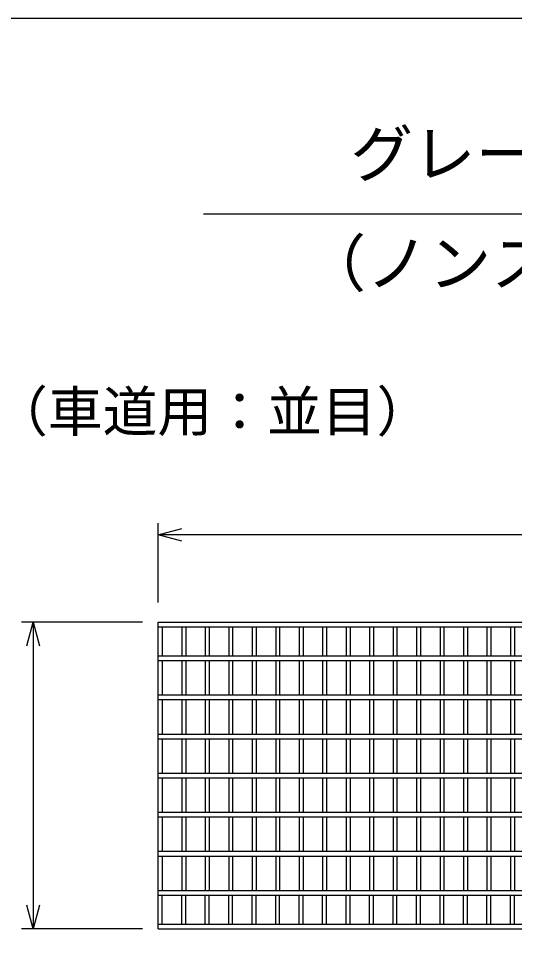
# Model space of a CAD drawing. Units: millimetres, scale not verified. Extents: x -16800 to 16800, y -5940 to 5940.
# Drawn here: x -3448 to -2814, y 2531 to 3708 of the extents above; entities that cross this region are included whole.
import ezdxf
from ezdxf.enums import TextEntityAlignment as Align

# ---------------------------------------------------------------- set-up
doc = ezdxf.new("R2010")
doc.units = ezdxf.units.MM
doc.header["$LTSCALE"] = 20
for name, color, linetype, lineweight in [('0-0_DIM', 7, 'Continuous', 25), ('0-2_HATCH', 6, 'Continuous', 25), ('0-6_TXT', 7, 'Continuous', 25)]:
    doc.layers.add(name, color=color, linetype=linetype, lineweight=lineweight)
doc.styles.add('ＭＳ ゴシック', font='')
doc.styles.get('ＭＳ ゴシック').set_extended_font_data('MS Gothic')

msp = doc.modelspace()

# ---------------------------------------------------------------- linework, layer by layer
at = {"layer": '0-0_DIM'}
for p, q in [((-3269.54, 2961.14), (-3269.54, 3062.73)), ((-2274.54, 3047.73), (-3269.54, 3047.73)), ((-3289.54, 2935.92), (-3444.54, 2935.92)), ((-3429.54, 2935.92), (-3429.54, 2543.92)), ((-3289.54, 2543.92), (-3444.54, 2543.92))]:
    msp.add_line(p, q, dxfattribs=at)
for points in [[(-3239.54, 3039.69), (-3269.54, 3047.73), (-3239.54, 3055.77)], [(-3437.58, 2905.92), (-3429.54, 2935.92), (-3421.5, 2905.92)], [(-3421.5, 2573.92), (-3429.54, 2543.92), (-3437.58, 2573.92)]]:
    msp.add_lwpolyline(points, dxfattribs=at)
at = {"layer": '0-2_HATCH'}
for p, q in [((-3269.54, 2935.92), (-2274.54, 2935.92)), ((-3269.54, 2543.92), (-3269.54, 2935.92)), ((-3269.54, 2929.92), (-2274.54, 2929.92)), ((-3264.54, 2929.92), (-3264.54, 2892.92)), ((-3239.54, 2929.92), (-3239.54, 2892.92)), ((-3234.54, 2929.92), (-3234.54, 2892.92)), ((-3209.54, 2929.92), (-3209.54, 2892.92)), ((-3204.54, 2929.92), (-3204.54, 2892.92)), ((-3179.54, 2929.92), (-3179.54, 2892.92)), ((-3174.54, 2929.92), (-3174.54, 2892.92)), ((-3149.54, 2929.92), (-3149.54, 2892.92)), ((-3144.54, 2929.92), (-3144.54, 2892.92)), ((-3119.54, 2929.92), (-3119.54, 2892.92)), ((-3114.54, 2929.92), (-3114.54, 2892.92)), ((-3089.54, 2929.92), (-3089.54, 2892.92)), ((-3084.54, 2929.92), (-3084.54, 2892.92)), ((-3059.54, 2929.92), (-3059.54, 2892.92)), ((-3054.54, 2929.92), (-3054.54, 2892.92)), ((-3029.54, 2929.92), (-3029.54, 2892.92)), ((-3024.54, 2929.92), (-3024.54, 2892.92)), ((-2999.54, 2929.92), (-2999.54, 2892.92)), ((-2994.54, 2929.92), (-2994.54, 2892.92)), ((-2969.54, 2929.92), (-2969.54, 2892.92)), ((-2964.54, 2929.92), (-2964.54, 2892.92)), ((-2939.54, 2929.92), (-2939.54, 2892.92)), ((-2934.54, 2929.92), (-2934.54, 2892.92)), ((-2909.54, 2929.92), (-2909.54, 2892.92)), ((-2904.54, 2929.92), (-2904.54, 2892.92)), ((-2879.54, 2929.92), (-2879.54, 2892.92)), ((-2874.54, 2929.92), (-2874.54, 2892.92)), ((-2849.54, 2929.92), (-2849.54, 2892.92)), ((-2844.54, 2929.92), (-2844.54, 2892.92)), ((-2819.54, 2929.92), (-2819.54, 2892.92)), ((-2814.54, 2929.92), (-2814.54, 2892.92)), ((-3269.54, 2892.92), (-2274.54, 2892.92)), ((-3269.54, 2886.92), (-2274.54, 2886.92)), ((-3264.54, 2886.92), (-3264.54, 2842.92)), ((-3239.54, 2886.92), (-3239.54, 2842.92)), ((-3234.54, 2886.92), (-3234.54, 2842.92)), ((-3209.54, 2886.92), (-3209.54, 2842.92)), ((-3204.54, 2886.92), (-3204.54, 2842.92)), ((-3179.54, 2886.92), (-3179.54, 2842.92)), ((-3174.54, 2886.92), (-3174.54, 2842.92)), ((-3149.54, 2886.92), (-3149.54, 2842.92)), ((-3144.54, 2886.92), (-3144.54, 2842.92)), ((-3119.54, 2886.92), (-3119.54, 2842.92)), ((-3114.54, 2886.92), (-3114.54, 2842.92)), ((-3089.54, 2886.92), (-3089.54, 2842.92)), ((-3084.54, 2886.92), (-3084.54, 2842.92)), ((-3059.54, 2886.92), (-3059.54, 2842.92)), ((-3054.54, 2886.92), (-3054.54, 2842.92)), ((-3029.54, 2886.92), (-3029.54, 2842.92)), ((-3024.54, 2886.92), (-3024.54, 2842.92)), ((-2999.54, 2886.92), (-2999.54, 2842.92)), ((-2994.54, 2886.92), (-2994.54, 2842.92)), ((-2969.54, 2886.92), (-2969.54, 2842.92)), ((-2964.54, 2886.92), (-2964.54, 2842.92)), ((-2939.54, 2886.92), (-2939.54, 2842.92)), ((-2934.54, 2886.92), (-2934.54, 2842.92)), ((-2909.54, 2886.92), (-2909.54, 2842.92)), ((-2904.54, 2886.92), (-2904.54, 2842.92)), ((-2879.54, 2886.92), (-2879.54, 2842.92)), ((-2874.54, 2886.92), (-2874.54, 2842.92)), ((-2849.54, 2886.92), (-2849.54, 2842.92)), ((-2844.54, 2886.92), (-2844.54, 2842.92)), ((-2819.54, 2886.92), (-2819.54, 2842.92)), ((-2814.54, 2886.92), (-2814.54, 2842.92)), ((-3269.54, 2842.92), (-2274.54, 2842.92)), ((-3269.54, 2836.92), (-2274.54, 2836.92)), ((-3264.54, 2836.92), (-3264.54, 2792.92)), ((-3239.54, 2836.92), (-3239.54, 2792.92)), ((-3234.54, 2836.92), (-3234.54, 2792.92)), ((-3209.54, 2836.92), (-3209.54, 2792.92)), ((-3204.54, 2836.92), (-3204.54, 2792.92)), ((-3179.54, 2836.92), (-3179.54, 2792.92)), ((-3174.54, 2836.92), (-3174.54, 2792.92)), ((-3149.54, 2836.92), (-3149.54, 2792.92)), ((-3144.54, 2836.92), (-3144.54, 2792.92)), ((-3119.54, 2836.92), (-3119.54, 2792.92)), ((-3114.54, 2836.92), (-3114.54, 2792.92)), ((-3089.54, 2836.92), (-3089.54, 2792.92)), ((-3084.54, 2836.92), (-3084.54, 2792.92)), ((-3059.54, 2836.92), (-3059.54, 2792.92)), ((-3054.54, 2836.92), (-3054.54, 2792.92)), ((-3029.54, 2836.92), (-3029.54, 2792.92)), ((-3024.54, 2836.92), (-3024.54, 2792.92)), ((-2999.54, 2836.92), (-2999.54, 2792.92)), ((-2994.54, 2836.92), (-2994.54, 2792.92)), ((-2969.54, 2836.92), (-2969.54, 2792.92)), ((-2964.54, 2836.92), (-2964.54, 2792.92)), ((-2939.54, 2836.92), (-2939.54, 2792.92)), ((-2934.54, 2836.92), (-2934.54, 2792.92)), ((-2909.54, 2836.92), (-2909.54, 2792.92)), ((-2904.54, 2836.92), (-2904.54, 2792.92)), ((-2879.54, 2836.92), (-2879.54, 2792.92)), ((-2874.54, 2836.92), (-2874.54, 2792.92)), ((-2849.54, 2836.92), (-2849.54, 2792.92)), ((-2844.54, 2836.92), (-2844.54, 2792.92)), ((-2819.54, 2836.92), (-2819.54, 2792.92)), ((-2814.54, 2836.92), (-2814.54, 2792.92)), ((-3269.54, 2792.92), (-2274.54, 2792.92)), ((-3269.54, 2786.92), (-2274.54, 2786.92)), ((-3264.54, 2786.92), (-3264.54, 2742.92)), ((-3239.54, 2786.92), (-3239.54, 2742.92)), ((-3234.54, 2786.92), (-3234.54, 2742.92)), ((-3209.54, 2786.92), (-3209.54, 2742.92)), ((-3204.54, 2786.92), (-3204.54, 2742.92)), ((-3179.54, 2786.92), (-3179.54, 2742.92)), ((-3174.54, 2786.92), (-3174.54, 2742.92)), ((-3149.54, 2786.92), (-3149.54, 2742.92)), ((-3144.54, 2786.92), (-3144.54, 2742.92)), ((-3119.54, 2786.92), (-3119.54, 2742.92)), ((-3114.54, 2786.92), (-3114.54, 2742.92)), ((-3089.54, 2786.92), (-3089.54, 2742.92)), ((-3084.54, 2786.92), (-3084.54, 2742.92)), ((-3059.54, 2786.92), (-3059.54, 2742.92)), ((-3054.54, 2786.92), (-3054.54, 2742.92)), ((-3029.54, 2786.92), (-3029.54, 2742.92)), ((-3024.54, 2786.92), (-3024.54, 2742.92)), ((-2999.54, 2786.92), (-2999.54, 2742.92)), ((-2994.54, 2786.92), (-2994.54, 2742.92)), ((-2969.54, 2786.92), (-2969.54, 2742.92)), ((-2964.54, 2786.92), (-2964.54, 2742.92)), ((-2939.54, 2786.92), (-2939.54, 2742.92)), ((-2934.54, 2786.92), (-2934.54, 2742.92)), ((-2909.54, 2786.92), (-2909.54, 2742.92)), ((-2904.54, 2786.92), (-2904.54, 2742.92)), ((-2879.54, 2786.92), (-2879.54, 2742.92)), ((-2874.54, 2786.92), (-2874.54, 2742.92)), ((-2849.54, 2786.92), (-2849.54, 2742.92)), ((-2844.54, 2786.92), (-2844.54, 2742.92)), ((-2819.54, 2786.92), (-2819.54, 2742.92)), ((-2814.54, 2786.92), (-2814.54, 2742.92)), ((-3269.54, 2742.92), (-2274.54, 2742.92)), ((-3269.54, 2736.92), (-2274.54, 2736.92)), ((-3264.54, 2736.92), (-3264.54, 2692.92)), ((-3239.54, 2736.92), (-3239.54, 2692.92)), ((-3234.54, 2736.92), (-3234.54, 2692.92)), ((-3209.54, 2736.92), (-3209.54, 2692.92)), ((-3204.54, 2736.92), (-3204.54, 2692.92)), ((-3179.54, 2736.92), (-3179.54, 2692.92)), ((-3174.54, 2736.92), (-3174.54, 2692.92)), ((-3149.54, 2736.92), (-3149.54, 2692.92)), ((-3144.54, 2736.92), (-3144.54, 2692.92)), ((-3119.54, 2736.92), (-3119.54, 2692.92)), ((-3114.54, 2736.92), (-3114.54, 2692.92)), ((-3089.54, 2736.92), (-3089.54, 2692.92)), ((-3084.54, 2736.92), (-3084.54, 2692.92)), ((-3059.54, 2736.92), (-3059.54, 2692.92)), ((-3054.54, 2736.92), (-3054.54, 2692.92)), ((-3029.54, 2736.92), (-3029.54, 2692.92)), ((-3024.54, 2736.92), (-3024.54, 2692.92)), ((-2999.54, 2736.92), (-2999.54, 2692.92)), ((-2994.54, 2736.92), (-2994.54, 2692.92)), ((-2969.54, 2736.92), (-2969.54, 2692.92)), ((-2964.54, 2736.92), (-2964.54, 2692.92)), ((-2939.54, 2736.92), (-2939.54, 2692.92)), ((-2934.54, 2736.92), (-2934.54, 2692.92)), ((-2909.54, 2736.92), (-2909.54, 2692.92)), ((-2904.54, 2736.92), (-2904.54, 2692.92)), ((-2879.54, 2736.92), (-2879.54, 2692.92)), ((-2874.54, 2736.92), (-2874.54, 2692.92)), ((-2849.54, 2736.92), (-2849.54, 2692.92)), ((-2844.54, 2736.92), (-2844.54, 2692.92)), ((-2819.54, 2736.92), (-2819.54, 2692.92)), ((-2814.54, 2736.92), (-2814.54, 2692.92)), ((-3269.54, 2692.92), (-2274.54, 2692.92)), ((-3269.54, 2686.92), (-2274.54, 2686.92)), ((-3264.54, 2686.92), (-3264.54, 2642.92)), ((-3239.54, 2686.92), (-3239.54, 2642.92)), ((-3234.54, 2686.92), (-3234.54, 2642.92)), ((-3209.54, 2686.92), (-3209.54, 2642.92)), ((-3204.54, 2686.92), (-3204.54, 2642.92)), ((-3179.54, 2686.92), (-3179.54, 2642.92)), ((-3174.54, 2686.92), (-3174.54, 2642.92)), ((-3149.54, 2686.92), (-3149.54, 2642.92)), ((-3144.54, 2686.92), (-3144.54, 2642.92)), ((-3119.54, 2686.92), (-3119.54, 2642.92)), ((-3114.54, 2686.92), (-3114.54, 2642.92)), ((-3089.54, 2686.92), (-3089.54, 2642.92)), ((-3084.54, 2686.92), (-3084.54, 2642.92)), ((-3059.54, 2686.92), (-3059.54, 2642.92)), ((-3054.54, 2686.92), (-3054.54, 2642.92)), ((-3029.54, 2686.92), (-3029.54, 2642.92)), ((-3024.54, 2686.92), (-3024.54, 2642.92)), ((-2999.54, 2686.92), (-2999.54, 2642.92)), ((-2994.54, 2686.92), (-2994.54, 2642.92)), ((-2969.54, 2686.92), (-2969.54, 2642.92)), ((-2964.54, 2686.92), (-2964.54, 2642.92)), ((-2939.54, 2686.92), (-2939.54, 2642.92)), ((-2934.54, 2686.92), (-2934.54, 2642.92)), ((-2909.54, 2686.92), (-2909.54, 2642.92)), ((-2904.54, 2686.92), (-2904.54, 2642.92)), ((-2879.54, 2686.92), (-2879.54, 2642.92)), ((-2874.54, 2686.92), (-2874.54, 2642.92)), ((-2849.54, 2686.92), (-2849.54, 2642.92)), ((-2844.54, 2686.92), (-2844.54, 2642.92)), ((-2819.54, 2686.92), (-2819.54, 2642.92)), ((-2814.54, 2686.92), (-2814.54, 2642.92)), ((-3269.54, 2642.92), (-2274.54, 2642.92)), ((-3269.54, 2636.92), (-2274.54, 2636.92)), ((-3264.54, 2636.92), (-3264.54, 2592.92)), ((-3239.54, 2636.92), (-3239.54, 2592.92)), ((-3234.54, 2636.92), (-3234.54, 2592.92)), ((-3209.54, 2636.92), (-3209.54, 2592.92)), ((-3204.54, 2636.92), (-3204.54, 2592.92)), ((-3179.54, 2636.92), (-3179.54, 2592.92)), ((-3174.54, 2636.92), (-3174.54, 2592.92)), ((-3149.54, 2636.92), (-3149.54, 2592.92)), ((-3144.54, 2636.92), (-3144.54, 2592.92)), ((-3119.54, 2636.92), (-3119.54, 2592.92)), ((-3114.54, 2636.92), (-3114.54, 2592.92)), ((-3089.54, 2636.92), (-3089.54, 2592.92)), ((-3084.54, 2636.92), (-3084.54, 2592.92)), ((-3059.54, 2636.92), (-3059.54, 2592.92)), ((-3054.54, 2636.92), (-3054.54, 2592.92)), ((-3029.54, 2636.92), (-3029.54, 2592.92)), ((-3024.54, 2636.92), (-3024.54, 2592.92)), ((-2999.54, 2636.92), (-2999.54, 2592.92)), ((-2994.54, 2636.92), (-2994.54, 2592.92)), ((-2969.54, 2636.92), (-2969.54, 2592.92)), ((-2964.54, 2636.92), (-2964.54, 2592.92)), ((-2939.54, 2636.92), (-2939.54, 2592.92)), ((-2934.54, 2636.92), (-2934.54, 2592.92)), ((-2909.54, 2636.92), (-2909.54, 2592.92)), ((-2904.54, 2636.92), (-2904.54, 2592.92)), ((-2879.54, 2636.92), (-2879.54, 2592.92)), ((-2874.54, 2636.92), (-2874.54, 2592.92)), ((-2849.54, 2636.92), (-2849.54, 2592.92)), ((-2844.54, 2636.92), (-2844.54, 2592.92)), ((-2819.54, 2636.92), (-2819.54, 2592.92)), ((-2814.54, 2636.92), (-2814.54, 2592.92)), ((-3269.54, 2592.92), (-2274.54, 2592.92)), ((-3269.54, 2586.92), (-2274.54, 2586.92)), ((-3264.54, 2549.92), (-3264.54, 2586.92)), ((-3239.54, 2549.92), (-3239.54, 2586.92)), ((-3234.54, 2549.92), (-3234.54, 2586.92)), ((-3209.54, 2549.92), (-3209.54, 2586.92)), ((-3204.54, 2549.92), (-3204.54, 2586.92)), ((-3179.54, 2549.92), (-3179.54, 2586.92)), ((-3174.54, 2549.92), (-3174.54, 2586.92)), ((-3149.54, 2549.92), (-3149.54, 2586.92)), ((-3144.54, 2549.92), (-3144.54, 2586.92)), ((-3119.54, 2549.92), (-3119.54, 2586.92)), ((-3114.54, 2549.92), (-3114.54, 2586.92)), ((-3089.54, 2549.92), (-3089.54, 2586.92)), ((-3084.54, 2549.92), (-3084.54, 2586.92)), ((-3059.54, 2549.92), (-3059.54, 2586.92)), ((-3054.54, 2549.92), (-3054.54, 2586.92)), ((-3029.54, 2549.92), (-3029.54, 2586.92)), ((-3024.54, 2549.92), (-3024.54, 2586.92)), ((-2999.54, 2549.92), (-2999.54, 2586.92)), ((-2994.54, 2549.92), (-2994.54, 2586.92)), ((-2969.54, 2549.92), (-2969.54, 2586.92)), ((-2964.54, 2549.92), (-2964.54, 2586.92)), ((-2939.54, 2549.92), (-2939.54, 2586.92)), ((-2934.54, 2549.92), (-2934.54, 2586.92)), ((-2909.54, 2549.92), (-2909.54, 2586.92)), ((-2904.54, 2549.92), (-2904.54, 2586.92)), ((-2879.54, 2549.92), (-2879.54, 2586.92)), ((-2874.54, 2549.92), (-2874.54, 2586.92)), ((-2849.54, 2549.92), (-2849.54, 2586.92)), ((-2844.54, 2549.92), (-2844.54, 2586.92)), ((-2819.54, 2549.92), (-2819.54, 2586.92)), ((-2814.54, 2549.92), (-2814.54, 2586.92)), ((-3269.54, 2549.92), (-2274.54, 2549.92)), ((-3269.54, 2543.92), (-2274.54, 2543.92))]:
    msp.add_line(p, q, dxfattribs=at)
at = {"layer": '0-6_TXT'}
msp.add_line((-3211.92, 3458.14), (-2196.33, 3458.14), dxfattribs=at)
msp.add_lwpolyline([(-3954.13, 1258.14), (-1454.13, 1258.14), (-1454.13, 3708.14), (-3954.13, 3708.14)], close=True, dxfattribs=at)

# ---------------------------------------------------------------- texts
at = {"layer": '0-0_DIM', "style": 'ＭＳ ゴシック'}
msp.add_text('（車道用：並目）', height=51.32, dxfattribs=at).set_placement((-3480.68, 3164.51), align=Align.BOTTOM_LEFT)
at = {"layer": '0-6_TXT', "style": 'ＭＳ ゴシック'}
for s, p in [('グレーチング蓋版', (-3024.13, 3488.14)), ('（ノンスリップ型 ）', (-3084.13, 3348.14))]:
    msp.add_text(s, height=58.65, dxfattribs=at).set_placement(p, align=Align.BOTTOM_LEFT)

doc.saveas('drawing.dxf')
